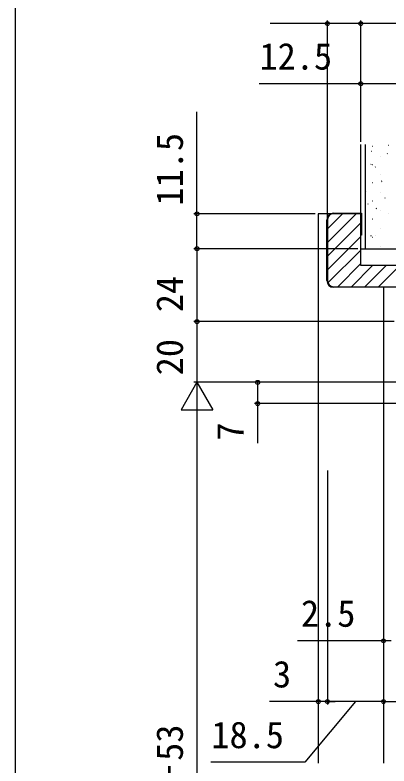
# Model space of a CAD drawing. Units: millimetres, scale not verified. Extents: x -525 to 525, y -783 to 779.
# Drawn here: x -525 to -401.7, y 323.2 to 570.6 of the extents above; entities that cross this region are included whole.
import ezdxf
from ezdxf.enums import TextEntityAlignment as Align

# ---------------------------------------------------------------- set-up
doc = ezdxf.new("R2010")
doc.units = ezdxf.units.MM
doc.header["$LTSCALE"] = 4
for name, color, linetype in [('0-4_YKK_12', 2, 'Continuous'), ('0-7_YKK_D', 6, 'Continuous'), ('0-8_YKK_ZWAK', 7, 'Continuous'), ('0-9_YSS_K', 3, 'Continuous'), ('0-A_YSS_KE', 3, 'Continuous')]:
    doc.layers.add(name, color=color, linetype=linetype)
doc.styles.add('ＭＳ ゴシック', font='')
doc.styles.get('ＭＳ ゴシック').set_extended_font_data('MS Gothic')

msp = doc.modelspace()

# ---------------------------------------------------------------- linework, layer by layer
at = {"layer": '0-4_YKK_12'}
for p, q in [((-411, 505.103), (-425, 505.103)), ((-425, 505.103), (-425, 324.103)), ((-403.5, 480.903), (-403.5, 324.103))]:
    msp.add_line(p, q, dxfattribs=at)
at = {"layer": '0-7_YKK_D'}
for p, q in [((-422, 502.603), (-422, 568.781)), ((-411, 528.781), (-411, 568.781)), ((-281, 567.781), (-411, 567.781)), ((-411, 528.974), (-411, 548.974)), ((-426, 505.103), (-466, 505.103)), ((-412, 493.603), (-466, 493.603)), ((-412, 493.603), (-466, 493.603)), ((-465, 493.603), (-465, 469.603)), ((-400, 469.603), (-466, 469.603)), ((-400, 469.603), (-466, 469.603)), ((-465, 469.603), (-465, 449.603)), ((-465, 449.603), (-470.25, 440.51)), ((-381, 449.603), (-466, 449.603)), ((-381, 449.603), (-466, 449.603)), ((-465, 449.603), (-459.75, 440.51)), ((-465, 449.603), (-465, 431.417)), ((-381, 449.603), (-446, 449.603)), ((-470.25, 440.51), (-459.75, 440.51)), ((-347.6, 442.603), (-446, 442.603)), ((-465, 439.103), (-465, 213.103)), ((-425, 420.603), (-425, 343.431)), ((-422, 420.603), (-422, 343.431)), ((-422, 420.603), (-422, 343.431)), ((-403.5, 420.603), (-403.5, 343.431)), ((-403.5, 364.431), (-431.827, 364.431)), ((-401, 364.431), (-403.5, 364.431)), ((-425, 344.431), (-441.055, 344.431)), ((-422, 344.431), (-425, 344.431)), ((-403.5, 344.431), (-422, 344.431)), ((-422, 344.431), (-419.45, 344.431)), ((-403.5, 344.431), (-288.5, 344.431))]:
    msp.add_line(p, q, dxfattribs=at)
for points in [[(-411, 567.781), (-422, 567.781), (-440.891, 567.781)], [(-398.5, 547.974), (-411, 547.974), (-444.55, 547.974)], [(-465, 493.603), (-465, 505.103), (-465, 538.653)], [(-445, 449.603), (-445, 442.603), (-445, 429.576)], [(-412.75, 344.431), (-429.417, 324.431), (-460.417, 324.431)]]:
    msp.add_lwpolyline(points, dxfattribs=at)
for centre in [(-422, 567.781), (-411, 567.781), (-411, 567.781), (-411, 547.974), (-465, 505.103), (-465, 493.603), (-465, 493.603), (-465, 469.603), (-465, 469.603), (-445, 449.603), (-445, 442.603), (-403.5, 364.431), (-425, 344.431), (-422, 344.431), (-422, 344.431), (-403.5, 344.431), (-403.5, 344.431)]:
    msp.add_circle(centre, 0.637, dxfattribs=at)
at = {"layer": '0-8_YKK_ZWAK'}
msp.add_line((-525, 746.6), (-525, -783.4), dxfattribs=at)
at = {"layer": '0-9_YSS_K'}
for p, q in [((-411, 493.603), (-411, 527.974)), ((-409.5, 527.974), (-409.5, 493.603)), ((-407.29, 527.364), (-407.19, 527.364)), ((-401.931, 527.734), (-401.912, 527.74)), ((-407.417, 525.791), (-407.399, 525.798)), ((-402.346, 524.918), (-402.179, 525.028)), ((-404.44, 524.134), (-404.34, 524.134)), ((-407.725, 521.358), (-407.558, 521.468)), ((-407.29, 521.384), (-407.19, 521.384)), ((-406.22, 520.533), (-406.201, 520.54)), ((-404.44, 518.154), (-404.34, 518.154)), ((-407.29, 515.404), (-407.19, 515.404)), ((-404.268, 515.543), (-404.249, 515.549)), ((-404.115, 515.911), (-403.948, 516.022)), ((-409.494, 512.351), (-409.327, 512.462)), ((-404.44, 512.174), (-404.34, 512.174)), ((-402.976, 510.318), (-402.957, 510.325)), ((-408.556, 508.342), (-408.537, 508.349)), ((-407.29, 509.424), (-407.19, 509.424)), ((-422, 500.149), (-417.045, 505.103)), ((-422, 495.658), (-412.555, 505.103)), ((-405.884, 506.905), (-405.717, 507.015)), ((-404.44, 506.194), (-404.34, 506.194)), ((-401.778, 505.06), (-401.759, 505.067)), ((-407.29, 503.444), (-407.19, 503.444)), ((-407.264, 503.118), (-407.245, 503.124)), ((-422, 491.168), (-411, 502.168)), ((-404.44, 500.214), (-404.34, 500.214)), ((-422, 486.678), (-411, 497.678)), ((-407.653, 497.899), (-407.486, 498.009)), ((-407.29, 497.464), (-407.19, 497.464)), ((-406.066, 497.86), (-406.047, 497.867)), ((-421.848, 482.34), (-411, 493.188)), ((-411, 493.603), (-398.5, 493.603)), ((-404.44, 494.234), (-404.34, 494.234)), ((-418.595, 481.103), (-411, 488.698)), ((-414.105, 481.103), (-407.105, 488.103)), ((-409.614, 481.103), (-402.614, 488.103)), ((-405.124, 481.103), (-398.124, 488.103))]:
    msp.add_line(p, q, dxfattribs=at)
at = {"layer": '0-A_YSS_KE'}
for p, q in [((-422.2, 483.103), (-422.2, 503.103)), ((-422, 503.103), (-422, 483.103))]:
    msp.add_line(p, q, dxfattribs=at)
for points in [[(-420, 505.303), (-410.8, 505.303), (-410.8, 498.103), (-411, 498.103)], [(-411, 488.103), (-411, 505.103), (-420, 505.103)], [(-420, 481.103), (-397, 481.103), (-397, 488.103), (-411, 488.103)], [(-397, 486.103), (-396.8, 486.103), (-396.8, 480.903), (-420, 480.903)]]:
    msp.add_lwpolyline(points, dxfattribs=at)
for centre, radius, start, end in [((-420, 503.103), 2.2, 90, 180), ((-420, 503.103), 2, 90, 180), ((-420, 483.103), 2.2, 180, 270), ((-420, 483.103), 2, 180, 270)]:
    msp.add_arc(centre, radius, start, end, dxfattribs=at)

# ---------------------------------------------------------------- texts
at = {"layer": '0-7_YKK_D', "style": 'ＭＳ ゴシック'}
for s, p in [('12.5', (-444.391, 549.974)), ('2.5', (-430.714, 366.431)), ('3', (-439.941, 346.431)), ('18.5', (-460.258, 326.431))]:
    msp.add_text(s, height=8.798, dxfattribs=at).set_placement(p, align=Align.BOTTOM_LEFT)
for s, p in [('11.5', (-467, 507.812)), ('24', (-467, 472.705)), ('20', (-467, 451.904)), ('7', (-447, 430.417)), ('DH＝H－53', (-467, 282.944))]:
    msp.add_text(s, height=8.798, rotation=90, dxfattribs=at).set_placement(p, align=Align.BOTTOM_LEFT)

doc.saveas('drawing.dxf')
